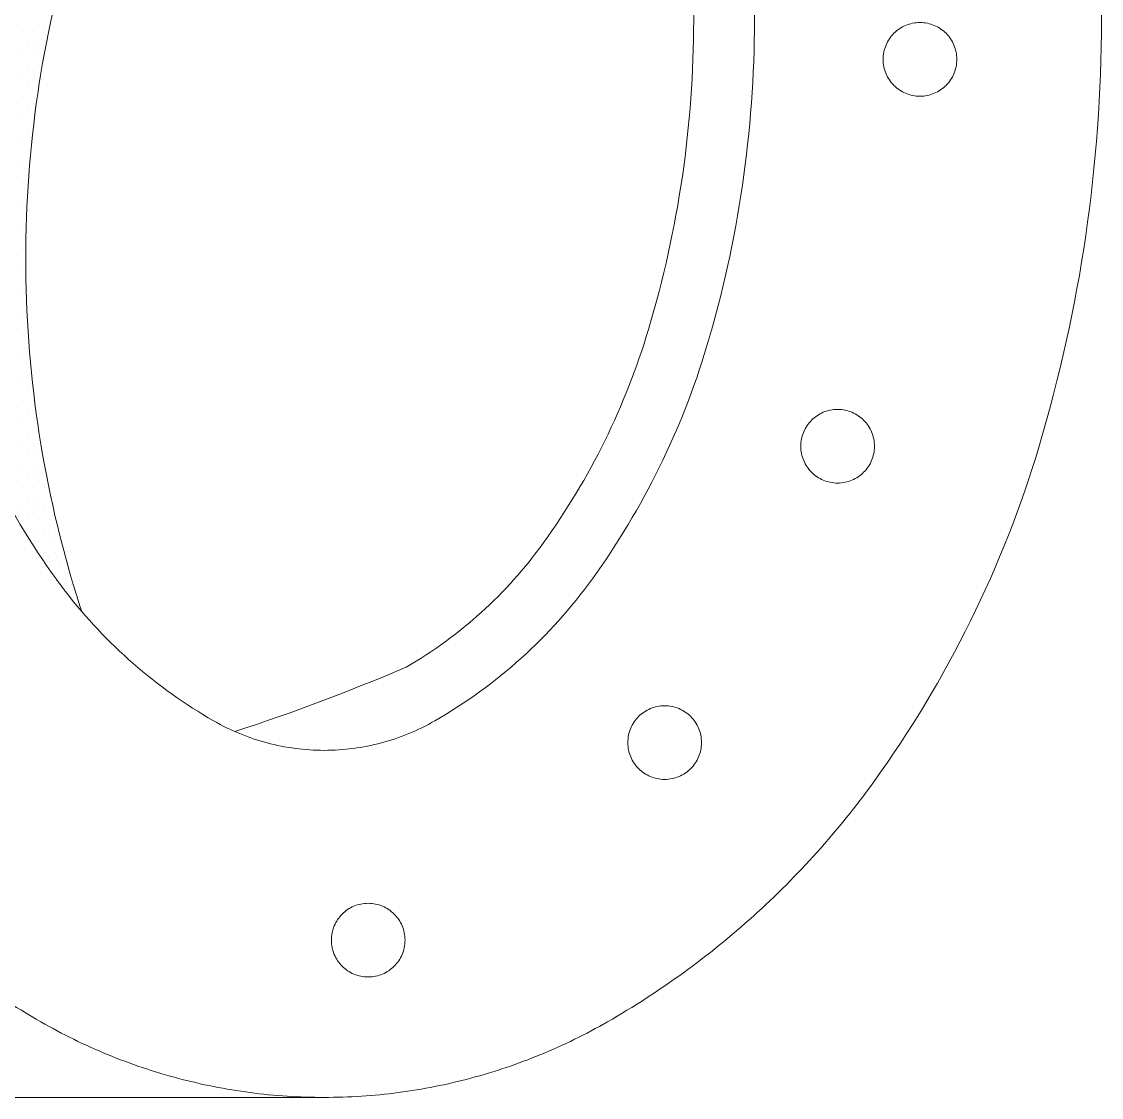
# Model space of a CAD drawing. Extents: x 95752 to 843522, y -411933 to 75567.
# Drawn here: x 244342 to 244964, y -308999 to -308379 of the extents above; entities that cross this region are included whole.
import ezdxf

# ---------------------------------------------------------------- set-up
doc = ezdxf.new("R2010")
doc.units = 0
doc.header["$LTSCALE"] = 1000
doc.header["$MEASUREMENT"] = 0
doc.linetypes.add('DASH', pattern=[0.35, 0.25, -0.1])
doc.layers.add('2', color=4, linetype='Continuous', lineweight=20)

# ---------------------------------------------------------------- blocks, each defined once
blk = doc.blocks.new('*X454')
at = {"color": 0}
for p, q in [((49500, 15887.5), (49500, 15887.5)), ((49506.25, 15887.5), (49506.25, 15887.5)), ((49512.5, 15887.5), (49512.5, 15887.5)), ((49503.125, 15881.25), (49503.125, 15881.25)), ((49509.375, 15881.25), (49509.375, 15881.25)), ((49500, 15875), (49500, 15875)), ((49506.25, 15875), (49506.25, 15875)), ((49512.5, 15875), (49512.5, 15875)), ((49503.125, 15868.75), (49503.125, 15868.75)), ((49509.375, 15868.75), (49509.375, 15868.75)), ((49500, 15862.5), (49500, 15862.5)), ((49506.25, 15862.5), (49506.25, 15862.5)), ((49503.125, 15856.25), (49503.125, 15856.25)), ((49509.375, 15856.25), (49509.375, 15856.25)), ((49500, 15850), (49500, 15850)), ((49506.25, 15850), (49506.25, 15850)), ((49503.125, 15843.75), (49503.125, 15843.75)), ((49500, 15837.5), (49500, 15837.5)), ((49506.25, 15837.5), (49506.25, 15837.5)), ((49503.125, 15831.25), (49503.125, 15831.25)), ((49500, 15825), (49500, 15825)), ((49503.125, 15818.75), (49503.125, 15818.75)), ((49500, 15812.5), (49500, 15812.5)), ((49503.125, 15806.25), (49503.125, 15806.25)), ((49500, 15800), (49500, 15800)), ((49500, 15787.5), (49500, 15787.5)), ((49500, 15775), (49500, 15775)), ((49500, 15762.5), (49500, 15762.5)), ((49500, 15750), (49500, 15750)), ((49500, 15737.5), (49500, 15737.5)), ((49500, 15725), (49500, 15725)), ((49500, 15712.5), (49500, 15712.5)), ((49503.125, 15706.25), (49503.125, 15706.25)), ((49500, 15700), (49500, 15700)), ((49503.125, 15693.75), (49503.125, 15693.75)), ((49500, 15687.5), (49500, 15687.5)), ((49503.125, 15681.25), (49503.125, 15681.25)), ((49500, 15675), (49500, 15675)), ((49506.25, 15675), (49506.25, 15675)), ((49503.125, 15668.75), (49503.125, 15668.75)), ((49500, 15662.5), (49500, 15662.5)), ((49506.25, 15662.5), (49506.25, 15662.5)), ((49503.125, 15656.25), (49503.125, 15656.25)), ((49509.375, 15656.25), (49509.375, 15656.25)), ((49500, 15650), (49500, 15650)), ((49506.25, 15650), (49506.25, 15650)), ((49503.125, 15643.75), (49503.125, 15643.75)), ((49509.375, 15643.75), (49509.375, 15643.75)), ((49500, 15637.5), (49500, 15637.5)), ((49506.25, 15637.5), (49506.25, 15637.5)), ((49512.5, 15637.5), (49512.5, 15637.5)), ((49503.125, 15631.25), (49503.125, 15631.25)), ((49509.375, 15631.25), (49509.375, 15631.25)), ((49500, 15625), (49500, 15625)), ((49506.25, 15625), (49506.25, 15625)), ((49512.5, 15625), (49512.5, 15625)), ((49503.125, 15618.75), (49503.125, 15618.75)), ((49509.375, 15618.75), (49509.375, 15618.75)), ((49515.625, 15618.75), (49515.625, 15618.75)), ((49500, 15612.5), (49500, 15612.5)), ((49506.25, 15612.5), (49506.25, 15612.5)), ((49512.5, 15612.5), (49512.5, 15612.5)), ((49503.125, 15606.25), (49503.125, 15606.25)), ((49509.375, 15606.25), (49509.375, 15606.25)), ((49515.625, 15606.25), (49515.625, 15606.25)), ((49506.25, 15600), (49506.25, 15600)), ((49512.5, 15600), (49512.5, 15600)), ((49518.75, 15600), (49518.75, 15600)), ((49509.375, 15593.75), (49509.375, 15593.75)), ((49515.625, 15593.75), (49515.625, 15593.75)), ((49521.875, 15593.75), (49521.875, 15593.75)), ((49512.5, 15587.5), (49512.5, 15587.5)), ((49518.75, 15587.5), (49518.75, 15587.5)), ((49515.625, 15581.25), (49515.625, 15581.25)), ((49521.875, 15581.25), (49521.875, 15581.25)), ((49518.75, 15575), (49518.75, 15575)), ((49525, 15575), (49525, 15575)), ((49521.875, 15568.75), (49521.875, 15568.75)), ((49528.125, 15568.75), (49528.125, 15568.75))]:
    blk.add_line(p, q, dxfattribs=at)

msp = doc.modelspace()

# ---------------------------------------------------------------- linework, layer by layer
at = {"layer": '2', "linetype": 'DASH', "ltscale": 15}
msp.add_line((243313.95, -308998.58), (244516.42, -308998.58), dxfattribs=at)
msp.add_lwpolyline([(244516.42, -307756.88, 0.131023), (244353.13, -307800.42, 0.106557), (244199.65, -307938.73, 0.083851), (244104.35, -308132.17, 0.072735), (244068.44, -308377.73, 0.072735), (244104.35, -308623.29, 0.083851), (244199.65, -308816.74, 0.106557), (244353.13, -308955.05, 0.131023), (244516.42, -308998.58, 0.131023), (244679.7, -308955.05, 0.106557), (244833.19, -308816.74, 0.083851), (244928.49, -308623.29, 0.072735), (244964.4, -308377.73, 0.072735), (244928.49, -308132.17, 0.083851), (244833.19, -307938.73, 0.106557), (244679.7, -307800.42, 0.131023)], format="xyb", close=True, dxfattribs=at)
for points in [[(244516.42, -307956.88, 0.131023), (244452.7, -307973.87, 0.106557), (244361.84, -308055.75, 0.083851), (244295.98, -308189.44, 0.072735), (244268.44, -308377.73, 0.072735), (244295.98, -308566.02, 0.083851), (244361.84, -308699.71, 0.00795), (244367.35, -308707.11, 0.131023)], [(244592.37, -308094.45, 0.131023), (244528.65, -308111.44, 0.106557), (244437.79, -308193.32, 0.083851), (244371.92, -308327.01, 0.072735), (244344.39, -308515.3, 0.072735), (244371.92, -308703.59, 0.008815), (244376.71, -308718.62, 0.106557)], [(244464.96, -308787.78, 0.020886), (244563.72, -308750.65, 0.105396), (244642.62, -308679.23, 0.083851), (244703.33, -308556, 0.072735), (244729.4, -308377.73, 0.072735), (244703.33, -308199.47, 0.052238), (244670.27, -308120.13, 0.028532)], [(244367.35, -308707.11, 0.098524), (244452.7, -308781.59, 0.131023), (244516.42, -308798.58, 0.131023), (244580.13, -308781.59, 0.106557), (244671, -308699.71, 0.083851), (244736.86, -308566.02, 0.072735), (244764.4, -308377.73, 0.072735), (244736.86, -308189.44, 0.008815), (244732.08, -308174.41, 0.106557)]]:
    msp.add_lwpolyline(points, format="xyb", dxfattribs=at)
for centre in [(244859.81, -308400.38), (244812.35, -308623.33), (244712.66, -308794.1), (244541.78, -308907.95)]:
    msp.add_circle(centre, 21.23, dxfattribs=at)

# ---------------------------------------------------------------- block references
at = {"layer": '2', "linetype": 'DASH', "ltscale": 15, "xscale": 0.9999974754173308, "yscale": 0.9999974754173308, "zscale": 0.9999974754173308}
msp.add_blockref('*X454', (194842.71, -324271.79), dxfattribs=at)

doc.saveas('drawing.dxf')
